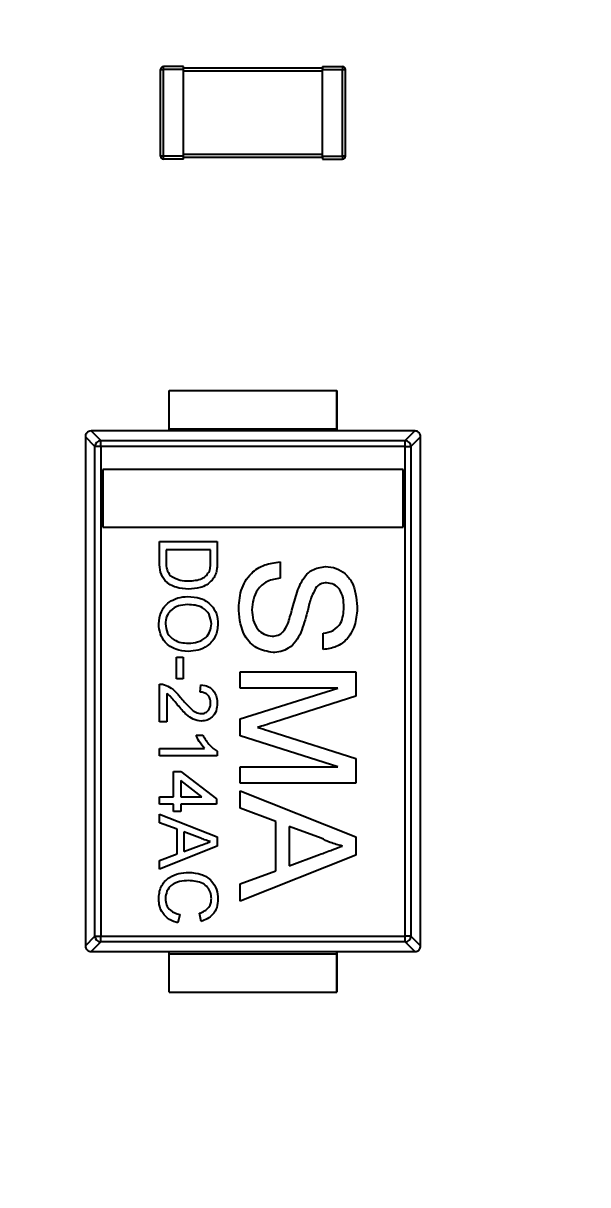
# Model space of a CAD drawing. Header units: millimetres. Extents: x 5 to 292, y 5 to 205.
# Drawn here: x 60.88 to 65.76, y 85.22 to 95.26 of the extents above; entities that cross this region are included whole.
import ezdxf

# ---------------------------------------------------------------- set-up
doc = ezdxf.new("R2010")
doc.units = ezdxf.units.MM
doc.layers.add('图框', color=7, linetype='Continuous')
doc.styles.add('SLDTEXTSTYLE0', font='TXT', dxfattribs={"width": 0.7})
doc.dimstyles.new('SLDDIMSTYLE1', dxfattribs={"dimtxt": 3.5, "dimasz": 4.08, "dimexe": 0, "dimexo": 0.0625, "dimgap": 0.875, "dimtad": 2, "dimrnd": 1e-09, "dimzin": 12, "dimdsep": 46, "dimtxsty": 'SLDTEXTSTYLE0', "dimsah": 1, "dimcen": 0.09, "dimadec": 0, "dimazin": 3, "dimtfac": 1, "dimtmove": 0, "dimatfit": 0, "dimfxl": 1, "dimfrac": 2, "dimtolj": 1, "dimtzin": 12, "dimarcsym": 0})

# ---------------------------------------------------------------- blocks, each defined once
blk = doc.blocks.new('_D_2')
at = {"layer": '图框'}
for p, q in [((48.471, 84.237), (48.471, 92.113)), ((71.555, 84.237), (46.471, 84.237)), ((48.471, 84.237), (48.471, 78.232)), ((53.365, 78.232), (46.471, 78.232)), ((48.471, 78.232), (48.471, 71.882))]:
    blk.add_line(p, q, dxfattribs=at)
for points in [[(48.471, 84.237), (48.979, 88.317), (47.963, 88.317)], [(48.471, 78.232), (47.963, 74.152), (48.979, 74.152)]]:
    blk.add_solid(points, dxfattribs=at)
at = {"layer": '图框', "insert": (43.959, 85.978), "char_height": 3.5, "attachment_point": 1, "rotation": 90, "style": 'SLDTEXTSTYLE0'}
blk.add_mtext('6.01', dxfattribs=at)

msp = doc.modelspace()

# ---------------------------------------------------------------- linework, layer by layer
at = {"color": 7, "linetype": 'Continuous', "lineweight": 25}
for p, q in [((62.09, 94.857), (62.09, 94.882)), ((62.265, 94.882), (62.09, 94.882)), ((62.265, 94.857), (62.265, 94.882)), ((63.465, 94.882), (63.64, 94.882)), ((63.465, 94.882), (63.465, 94.857)), ((63.64, 94.882), (63.64, 94.857)), ((62.065, 94.857), (62.09, 94.857)), ((62.065, 94.107), (62.065, 94.857)), ((62.09, 94.107), (62.09, 94.857)), ((62.265, 94.857), (62.09, 94.857)), ((63.465, 94.867), (62.265, 94.867)), ((62.265, 94.107), (62.265, 94.857)), ((63.465, 94.842), (62.265, 94.842)), ((63.465, 94.857), (63.64, 94.857)), ((63.465, 94.107), (63.465, 94.857)), ((63.64, 94.857), (63.665, 94.857)), ((63.64, 94.107), (63.64, 94.857)), ((63.665, 94.107), (63.665, 94.857)), ((62.09, 94.107), (62.065, 94.107)), ((62.09, 94.082), (62.09, 94.107)), ((62.265, 94.107), (62.09, 94.107)), ((62.265, 94.082), (62.09, 94.082)), ((63.465, 94.122), (62.265, 94.122)), ((62.265, 94.082), (62.265, 94.107)), ((63.465, 94.097), (62.265, 94.097)), ((63.465, 94.107), (63.64, 94.107)), ((63.465, 94.107), (63.465, 94.082)), ((63.465, 94.082), (63.64, 94.082)), ((63.64, 94.107), (63.64, 94.082)), ((63.665, 94.107), (63.64, 94.107)), ((62.14, 91.752), (62.14, 92.082)), ((62.14, 92.082), (63.59, 92.082)), ((63.59, 91.752), (63.59, 92.082)), ((63.59, 92.082), (63.59, 92.082)), ((63.59, 92.082), (63.59, 91.752)), ((63.59, 91.752), (63.59, 91.852)), ((63.59, 91.852), (63.59, 91.852)), ((63.59, 91.852), (63.59, 91.752)), ((61.498, 91.599), (61.415, 91.682)), ((61.415, 91.682), (61.415, 87.282)), ((61.464, 91.732), (61.548, 91.649)), ((62.14, 91.732), (61.464, 91.732)), ((62.14, 91.732), (62.14, 91.752)), ((62.14, 91.752), (63.59, 91.752)), ((63.59, 91.732), (62.14, 91.732)), ((63.59, 91.732), (63.59, 91.752)), ((63.59, 91.752), (63.59, 91.732)), ((63.59, 91.732), (63.59, 91.752)), ((63.59, 91.752), (63.59, 91.732)), ((64.265, 91.732), (63.59, 91.732)), ((64.181, 91.649), (64.265, 91.732)), ((64.315, 91.682), (64.231, 91.599)), ((64.315, 87.282), (64.315, 91.682)), ((61.498, 87.365), (61.498, 91.599)), ((61.548, 91.599), (61.498, 91.599)), ((61.548, 91.599), (61.548, 91.649)), ((61.548, 91.649), (64.181, 91.649)), ((61.548, 91.599), (61.548, 87.365)), ((64.181, 91.599), (61.548, 91.599)), ((64.181, 91.599), (64.181, 91.649)), ((64.181, 87.365), (64.181, 91.599)), ((64.181, 91.599), (64.231, 91.599)), ((64.231, 91.599), (64.231, 87.365)), ((64.163, 91.4), (61.567, 91.4)), ((61.567, 91.4), (61.567, 90.902)), ((64.163, 90.902), (64.163, 91.4)), ((61.567, 90.902), (64.163, 90.902)), ((62.056, 90.776), (62.556, 90.776)), ((62.056, 90.597), (62.056, 90.776)), ((62.556, 90.776), (62.556, 90.605)), ((62.114, 90.705), (62.114, 90.602)), ((62.498, 90.705), (62.114, 90.705)), ((62.498, 90.604), (62.498, 90.705)), ((63.1, 90.6), (63.1, 90.459)), ((63.472, 89.843), (63.472, 89.984)), ((62.203, 89.776), (62.261, 89.776)), ((62.203, 89.59), (62.203, 89.776)), ((62.261, 89.776), (62.261, 89.59)), ((62.754, 89.651), (63.754, 89.651)), ((62.754, 89.51), (62.754, 89.651)), ((63.754, 89.651), (63.754, 89.439)), ((62.261, 89.59), (62.203, 89.59)), ((62.056, 89.218), (62.056, 89.545)), ((62.12, 89.463), (62.12, 89.218)), ((62.408, 89.475), (62.415, 89.539)), ((63.6, 89.51), (62.754, 89.51)), ((62.754, 89.245), (63.6, 89.51)), ((63.754, 89.439), (63.052, 89.215)), ((62.12, 89.218), (62.056, 89.218)), ((62.754, 89.097), (62.754, 89.245)), ((62.372, 89.103), (62.431, 89.103)), ((63.6, 88.83), (62.754, 89.097)), ((63.064, 89.121), (63.754, 88.9)), ((62.056, 88.988), (62.446, 88.988)), ((62.056, 88.923), (62.056, 88.988)), ((62.056, 88.923), (62.056, 88.988)), ((62.556, 88.965), (62.556, 88.923)), ((62.556, 88.923), (62.056, 88.923)), ((63.754, 88.9), (63.754, 88.689)), ((62.178, 88.789), (62.242, 88.789)), ((62.178, 88.571), (62.178, 88.789)), ((62.242, 88.789), (62.55, 88.552)), ((62.754, 88.83), (63.6, 88.83)), ((62.754, 88.689), (62.754, 88.83)), ((62.754, 88.689), (62.754, 88.83)), ((62.422, 88.571), (62.242, 88.71)), ((62.242, 88.71), (62.242, 88.571)), ((63.754, 88.689), (62.754, 88.689)), ((62.056, 88.571), (62.178, 88.571)), ((62.056, 88.507), (62.056, 88.571)), ((62.242, 88.571), (62.422, 88.571)), ((62.55, 88.552), (62.55, 88.507)), ((62.754, 88.621), (63.754, 88.224)), ((62.754, 88.472), (62.754, 88.621)), ((62.754, 88.472), (62.754, 88.621)), ((62.178, 88.507), (62.056, 88.507)), ((62.178, 88.443), (62.178, 88.507)), ((62.242, 88.507), (62.242, 88.443)), ((62.55, 88.507), (62.242, 88.507)), ((63.062, 88.358), (62.754, 88.472)), ((62.056, 88.421), (62.556, 88.223)), ((62.056, 88.346), (62.056, 88.421)), ((62.21, 88.29), (62.056, 88.346)), ((62.242, 88.443), (62.178, 88.443)), ((63.062, 87.931), (63.062, 88.358)), ((62.21, 88.076), (62.21, 88.29)), ((62.267, 88.268), (62.267, 88.098)), ((62.406, 88.217), (62.267, 88.268)), ((63.177, 88.315), (63.177, 87.974)), ((63.454, 88.213), (63.177, 88.315)), ((62.556, 88.143), (62.056, 87.945)), ((62.267, 88.098), (62.399, 88.146)), ((62.556, 88.223), (62.556, 88.143)), ((63.754, 88.224), (63.754, 88.065)), ((62.056, 88.02), (62.21, 88.076)), ((63.754, 88.065), (62.754, 87.668)), ((63.177, 87.974), (63.44, 88.071)), ((62.056, 87.945), (62.056, 88.02)), ((62.754, 87.818), (63.062, 87.931)), ((62.754, 87.668), (62.754, 87.818)), ((62.232, 87.552), (62.216, 87.481)), ((62.417, 87.494), (62.402, 87.564)), ((61.415, 87.282), (61.498, 87.365)), ((61.498, 87.365), (61.548, 87.365)), ((61.548, 87.365), (64.181, 87.365)), ((61.548, 87.316), (61.548, 87.365)), ((64.231, 87.365), (64.181, 87.365)), ((64.181, 87.316), (64.181, 87.365)), ((64.231, 87.365), (64.315, 87.282)), ((61.548, 87.316), (61.464, 87.232)), ((64.181, 87.316), (61.548, 87.316)), ((64.265, 87.232), (64.181, 87.316)), ((61.464, 87.232), (62.14, 87.232)), ((62.14, 87.232), (63.59, 87.232)), ((62.14, 87.212), (62.14, 87.232)), ((62.14, 87.212), (63.59, 87.212)), ((62.14, 86.882), (62.14, 87.212)), ((63.59, 87.232), (64.265, 87.232)), ((63.59, 87.232), (63.59, 87.212)), ((63.59, 87.212), (63.59, 87.232)), ((63.59, 87.232), (63.59, 87.212)), ((63.59, 87.212), (63.59, 87.232)), ((63.59, 87.212), (63.59, 87.112)), ((63.59, 87.112), (63.59, 87.212)), ((63.59, 87.212), (63.59, 86.882)), ((63.59, 86.882), (63.59, 87.212)), ((63.59, 87.112), (63.59, 87.112)), ((62.14, 86.882), (63.59, 86.882)), ((63.59, 86.882), (63.59, 86.882))]:
    msp.add_line(p, q, dxfattribs=at)
for centre, radius, start, end in [((62.09, 94.857), 0.025, 90, 180), ((63.64, 94.857), 0.025, 0, 90), ((62.09, 94.107), 0.025, 180, 270), ((63.64, 94.107), 0.025, 270, 0), ((61.548, 91.598), 0.0503, 90.5081, 179.4919), ((64.181, 91.598), 0.0503, 0.5081, 89.4919), ((61.548, 87.366), 0.0503, 180.5081, 269.4919), ((64.181, 87.366), 0.0503, 270.5081, 359.4919)]:
    msp.add_arc(centre, radius, start, end, dxfattribs=at)
for points, knots in [([(61.464, 91.732), (61.457, 91.731), (61.443, 91.73), (61.426, 91.716), (61.416, 91.699), (61.415, 91.688), (61.415, 91.682)], [0, 0, 0, 0, 0.270606, 0.562309, 0.789377, 1, 1, 1, 1]), ([(64.315, 91.682), (64.314, 91.689), (64.312, 91.704), (64.298, 91.721), (64.282, 91.731), (64.27, 91.732), (64.265, 91.732)], [0, 0, 0, 0, 0.270606, 0.562309, 0.789377, 1, 1, 1, 1]), ([(62.309, 90.366), (62.272, 90.368), (62.199, 90.373), (62.105, 90.424), (62.059, 90.511), (62.057, 90.568), (62.056, 90.597)], [0, 0, 0, 0, 0.28084, 0.559952, 0.779068, 1, 1, 1, 1]), ([(62.114, 90.602), (62.114, 90.578), (62.114, 90.535), (62.138, 90.5), (62.149, 90.484)], [0, 0, 0, 0, 0.561861, 1, 1, 1, 1]), ([(62.488, 90.521), (62.492, 90.537), (62.498, 90.564), (62.498, 90.592), (62.498, 90.604)], [0, 0, 0, 0, 0.559255, 1, 1, 1, 1]), ([(62.488, 90.521), (62.492, 90.537), (62.498, 90.564), (62.498, 90.592), (62.498, 90.604)], [0, 0, 0, 0, 0.5592546, 1, 1, 1, 1]), ([(62.556, 90.605), (62.556, 90.588), (62.556, 90.559), (62.551, 90.53), (62.549, 90.517)], [0, 0, 0, 0, 0.560174, 1, 1, 1, 1]), ([(62.741, 90.181), (62.744, 90.239), (62.75, 90.355), (62.834, 90.502), (62.963, 90.584), (63.054, 90.594), (63.1, 90.6)], [0, 0, 0, 0, 0.280814, 0.559563, 0.77962, 1, 1, 1, 1]), ([(63.277, 90.414), (63.289, 90.436), (63.315, 90.481), (63.385, 90.545), (63.452, 90.555), (63.493, 90.561)], [0, 0, 0, 0, 0.2814452, 0.5622732, 1, 1, 1, 1]), ([(63.277, 90.414), (63.289, 90.436), (63.315, 90.481), (63.385, 90.545), (63.452, 90.555), (63.493, 90.561)], [0, 0, 0, 0, 0.281445, 0.562273, 1, 1, 1, 1]), ([(63.493, 90.561), (63.524, 90.558), (63.585, 90.551), (63.666, 90.501), (63.749, 90.393), (63.76, 90.288), (63.767, 90.214)], [0, 0, 0, 0, 0.187029, 0.374124, 0.56114, 1, 1, 1, 1]), ([(62.149, 90.484), (62.177, 90.468), (62.226, 90.438), (62.284, 90.437), (62.31, 90.436)], [0, 0, 0, 0, 0.557452, 1, 1, 1, 1]), ([(62.31, 90.436), (62.349, 90.438), (62.405, 90.442), (62.464, 90.482), (62.48, 90.508), (62.488, 90.521)], [0, 0, 0, 0, 0.55915, 0.78004, 1, 1, 1, 1]), ([(62.549, 90.517), (62.544, 90.502), (62.537, 90.475), (62.52, 90.454), (62.513, 90.444)], [0, 0, 0, 0, 0.559847, 1, 1, 1, 1]), ([(63.1, 90.459), (63.062, 90.453), (62.986, 90.442), (62.903, 90.368), (62.863, 90.277), (62.858, 90.217), (62.856, 90.187)], [0, 0, 0, 0, 0.280632, 0.558674, 0.779197, 1, 1, 1, 1]), ([(62.513, 90.444), (62.498, 90.429), (62.467, 90.4), (62.396, 90.371), (62.342, 90.368), (62.309, 90.366)], [0, 0, 0, 0, 0.279769, 0.559929, 1, 1, 1, 1]), ([(63.166, 90.065), (63.179, 90.105), (63.199, 90.17), (63.223, 90.262), (63.245, 90.34), (63.266, 90.389), (63.277, 90.414)], [0, 0, 0, 0, 0.339939, 0.560025, 0.780082, 1, 1, 1, 1]), ([(63.166, 90.065), (63.179, 90.105), (63.199, 90.17), (63.223, 90.262), (63.245, 90.34), (63.266, 90.389), (63.277, 90.414)], [0, 0, 0, 0, 0.3399393, 0.5600249, 0.7800825, 1, 1, 1, 1]), ([(63.414, 90.384), (63.395, 90.35), (63.359, 90.281), (63.332, 90.144), (63.299, 90.049), (63.279, 89.991)], [0, 0, 0, 0, 0.278733, 0.559363, 1, 1, 1, 1]), ([(63.502, 90.42), (63.483, 90.419), (63.45, 90.415), (63.425, 90.394), (63.414, 90.384)], [0, 0, 0, 0, 0.559617, 1, 1, 1, 1]), ([(63.651, 90.208), (63.65, 90.236), (63.648, 90.29), (63.62, 90.362), (63.566, 90.411), (63.523, 90.417), (63.502, 90.42)], [0, 0, 0, 0, 0.28129, 0.56082, 0.78068, 1, 1, 1, 1]), ([(62.05, 90.064), (62.054, 90.101), (62.062, 90.173), (62.13, 90.253), (62.215, 90.294), (62.271, 90.299), (62.299, 90.302)], [0, 0, 0, 0, 0.2796, 0.558765, 0.77931, 1, 1, 1, 1]), ([(62.299, 90.302), (62.337, 90.299), (62.412, 90.294), (62.503, 90.236), (62.555, 90.152), (62.56, 90.094), (62.562, 90.064)], [0, 0, 0, 0, 0.28057, 0.559575, 0.779561, 1, 1, 1, 1]), ([(62.299, 90.231), (62.272, 90.229), (62.218, 90.226), (62.153, 90.186), (62.113, 90.128), (62.109, 90.086), (62.107, 90.065)], [0, 0, 0, 0, 0.280657, 0.559885, 0.779849, 1, 1, 1, 1]), ([(62.505, 90.064), (62.501, 90.092), (62.493, 90.148), (62.418, 90.225), (62.344, 90.229), (62.299, 90.231)], [0, 0, 0, 0, 0.280128, 0.559653, 1, 1, 1, 1]), ([(63.038, 89.818), (62.989, 89.826), (62.892, 89.842), (62.764, 89.977), (62.75, 90.104), (62.741, 90.181)], [0, 0, 0, 0, 0.279942, 0.56008, 1, 1, 1, 1]), ([(62.856, 90.187), (62.858, 90.157), (62.862, 90.097), (62.899, 90.02), (62.96, 89.969), (63.007, 89.962), (63.031, 89.959)], [0, 0, 0, 0, 0.280917, 0.560813, 0.780502, 1, 1, 1, 1]), ([(63.767, 90.214), (63.764, 90.165), (63.757, 90.066), (63.694, 89.938), (63.588, 89.859), (63.511, 89.849), (63.472, 89.843)], [0, 0, 0, 0, 0.280797, 0.560151, 0.779877, 1, 1, 1, 1]), ([(63.472, 89.984), (63.502, 89.99), (63.561, 90), (63.643, 90.081), (63.648, 90.16), (63.651, 90.208)], [0, 0, 0, 0, 0.281097, 0.560287, 1, 1, 1, 1]), ([(63.472, 89.984), (63.502, 89.99), (63.561, 90), (63.643, 90.081), (63.648, 90.16), (63.651, 90.208)], [0, 0, 0, 0, 0.281097, 0.560287, 1, 1, 1, 1]), ([(62.305, 89.827), (62.268, 89.83), (62.195, 89.837), (62.106, 89.895), (62.058, 89.978), (62.052, 90.036), (62.05, 90.064)], [0, 0, 0, 0, 0.280353, 0.559502, 0.779635, 1, 1, 1, 1]), ([(62.107, 90.065), (62.111, 90.037), (62.118, 89.982), (62.175, 89.926), (62.241, 89.901), (62.284, 89.899), (62.306, 89.898)], [0, 0, 0, 0, 0.2791, 0.558192, 0.778806, 1, 1, 1, 1]), ([(62.562, 90.064), (62.558, 90.027), (62.549, 89.954), (62.479, 89.873), (62.392, 89.833), (62.334, 89.829), (62.305, 89.827)], [0, 0, 0, 0, 0.2795644, 0.5585841, 0.7790872, 1, 1, 1, 1]), ([(62.306, 89.898), (62.333, 89.899), (62.387, 89.903), (62.456, 89.94), (62.498, 89.999), (62.502, 90.042), (62.505, 90.064)], [0, 0, 0, 0, 0.280797, 0.560068, 0.779984, 1, 1, 1, 1]), ([(63.031, 89.959), (63.048, 89.96), (63.083, 89.964), (63.135, 90), (63.154, 90.041), (63.166, 90.065)], [0, 0, 0, 0, 0.280089, 0.55997, 1, 1, 1, 1]), ([(63.031, 89.959), (63.048, 89.96), (63.083, 89.964), (63.135, 90), (63.154, 90.041), (63.166, 90.065)], [0, 0, 0, 0, 0.280089, 0.55997, 1, 1, 1, 1]), ([(63.279, 89.991), (63.266, 89.965), (63.239, 89.912), (63.178, 89.854), (63.107, 89.822), (63.061, 89.819), (63.038, 89.818)], [0, 0, 0, 0, 0.280371, 0.559909, 0.779859, 1, 1, 1, 1]), ([(62.056, 89.545), (62.064, 89.545), (62.08, 89.545), (62.094, 89.54), (62.1, 89.538)], [0, 0, 0, 0, 0.5599563, 1, 1, 1, 1]), ([(62.1, 89.538), (62.12, 89.53), (62.152, 89.516), (62.189, 89.485), (62.217, 89.455), (62.234, 89.434), (62.243, 89.423)], [0, 0, 0, 0, 0.339411, 0.559525, 0.779752, 1, 1, 1, 1]), ([(62.213, 89.363), (62.203, 89.375), (62.187, 89.395), (62.164, 89.422), (62.144, 89.445), (62.128, 89.457), (62.12, 89.463)], [0, 0, 0, 0, 0.340038, 0.560063, 0.78009, 1, 1, 1, 1]), ([(62.498, 89.38), (62.497, 89.394), (62.495, 89.421), (62.473, 89.455), (62.441, 89.472), (62.419, 89.474), (62.408, 89.475)], [0, 0, 0, 0, 0.28041, 0.559489, 0.779375, 1, 1, 1, 1]), ([(62.498, 89.38), (62.497, 89.394), (62.495, 89.421), (62.473, 89.455), (62.441, 89.472), (62.419, 89.474), (62.408, 89.475)], [0, 0, 0, 0, 0.28041, 0.559489, 0.779375, 1, 1, 1, 1]), ([(62.415, 89.539), (62.437, 89.535), (62.481, 89.528), (62.53, 89.485), (62.553, 89.431), (62.555, 89.396), (62.556, 89.379)], [0, 0, 0, 0, 0.2802352, 0.558893, 0.7791323, 1, 1, 1, 1]), ([(62.418, 89.225), (62.394, 89.228), (62.346, 89.235), (62.277, 89.289), (62.237, 89.335), (62.213, 89.363)], [0, 0, 0, 0, 0.278741, 0.558834, 1, 1, 1, 1]), ([(62.243, 89.423), (62.27, 89.391), (62.308, 89.347), (62.368, 89.298), (62.401, 89.292), (62.417, 89.289)], [0, 0, 0, 0, 0.5613127, 0.7813859, 1, 1, 1, 1]), ([(62.417, 89.289), (62.43, 89.29), (62.456, 89.294), (62.482, 89.32), (62.496, 89.35), (62.498, 89.37), (62.498, 89.38)], [0, 0, 0, 0, 0.27908, 0.558612, 0.779043, 1, 1, 1, 1]), ([(62.556, 89.379), (62.554, 89.357), (62.551, 89.313), (62.517, 89.261), (62.469, 89.229), (62.435, 89.226), (62.418, 89.225)], [0, 0, 0, 0, 0.280482, 0.559644, 0.779749, 1, 1, 1, 1]), ([(63.052, 89.215), (63.025, 89.207), (62.976, 89.191), (62.927, 89.177), (62.905, 89.17)], [0, 0, 0, 0, 0.560002, 1, 1, 1, 1]), ([(62.905, 89.17), (62.935, 89.161), (62.988, 89.145), (63.041, 89.128), (63.064, 89.121)], [0, 0, 0, 0, 0.559997, 1, 1, 1, 1]), ([(62.446, 88.988), (62.429, 89.007), (62.4, 89.043), (62.38, 89.085), (62.372, 89.103)], [0, 0, 0, 0, 0.559686, 1, 1, 1, 1]), ([(62.431, 89.103), (62.449, 89.072), (62.48, 89.016), (62.533, 88.98), (62.556, 88.965)], [0, 0, 0, 0, 0.560427, 1, 1, 1, 1]), ([(62.399, 88.146), (62.417, 88.153), (62.451, 88.165), (62.484, 88.178), (62.498, 88.183)], [0, 0, 0, 0, 0.560002, 1, 1, 1, 1]), ([(62.399, 88.146), (62.417, 88.153), (62.451, 88.165), (62.484, 88.178), (62.498, 88.183)], [0, 0, 0, 0, 0.560002, 1, 1, 1, 1]), ([(62.498, 88.183), (62.48, 88.188), (62.449, 88.196), (62.419, 88.211), (62.406, 88.217)], [0, 0, 0, 0, 0.5599146, 1, 1, 1, 1]), ([(62.498, 88.183), (62.48, 88.188), (62.449, 88.196), (62.419, 88.211), (62.406, 88.217)], [0, 0, 0, 0, 0.5599146, 1, 1, 1, 1]), ([(63.44, 88.071), (63.477, 88.085), (63.543, 88.109), (63.609, 88.134), (63.638, 88.145)], [0, 0, 0, 0, 0.560002, 1, 1, 1, 1]), ([(63.44, 88.071), (63.477, 88.085), (63.543, 88.109), (63.609, 88.134), (63.638, 88.145)], [0, 0, 0, 0, 0.560002, 1, 1, 1, 1]), ([(63.638, 88.145), (63.603, 88.154), (63.539, 88.171), (63.48, 88.2), (63.454, 88.213)], [0, 0, 0, 0, 0.559915, 1, 1, 1, 1]), ([(63.638, 88.145), (63.603, 88.154), (63.539, 88.171), (63.48, 88.2), (63.454, 88.213)], [0, 0, 0, 0, 0.559915, 1, 1, 1, 1]), ([(62.05, 87.685), (62.052, 87.723), (62.058, 87.797), (62.134, 87.876), (62.223, 87.911), (62.281, 87.915), (62.31, 87.917)], [0, 0, 0, 0, 0.2799551, 0.5580876, 0.7789116, 1, 1, 1, 1]), ([(62.31, 87.846), (62.283, 87.845), (62.23, 87.842), (62.158, 87.813), (62.115, 87.755), (62.11, 87.713), (62.107, 87.692)], [0, 0, 0, 0, 0.281245, 0.560716, 0.780138, 1, 1, 1, 1]), ([(62.31, 87.917), (62.346, 87.914), (62.418, 87.909), (62.506, 87.853), (62.554, 87.771), (62.56, 87.715), (62.562, 87.687)], [0, 0, 0, 0, 0.280492, 0.55957, 0.779615, 1, 1, 1, 1]), ([(62.505, 87.69), (62.503, 87.708), (62.501, 87.743), (62.474, 87.79), (62.413, 87.839), (62.352, 87.843), (62.31, 87.846)], [0, 0, 0, 0, 0.187223, 0.373906, 0.560736, 1, 1, 1, 1]), ([(62.216, 87.481), (62.19, 87.489), (62.139, 87.506), (62.083, 87.559), (62.054, 87.622), (62.051, 87.664), (62.05, 87.685)], [0, 0, 0, 0, 0.280256, 0.559546, 0.779589, 1, 1, 1, 1]), ([(62.107, 87.692), (62.109, 87.673), (62.113, 87.634), (62.155, 87.576), (62.203, 87.561), (62.232, 87.552)], [0, 0, 0, 0, 0.280711, 0.560905, 1, 1, 1, 1]), ([(62.402, 87.564), (62.417, 87.57), (62.448, 87.581), (62.484, 87.612), (62.502, 87.651), (62.504, 87.677), (62.505, 87.69)], [0, 0, 0, 0, 0.280553, 0.559739, 0.779654, 1, 1, 1, 1]), ([(62.402, 87.564), (62.417, 87.57), (62.448, 87.581), (62.484, 87.612), (62.502, 87.651), (62.504, 87.677), (62.505, 87.69)], [0, 0, 0, 0, 0.280553, 0.559739, 0.779654, 1, 1, 1, 1]), ([(62.562, 87.687), (62.561, 87.662), (62.557, 87.613), (62.521, 87.553), (62.471, 87.513), (62.435, 87.5), (62.417, 87.494)], [0, 0, 0, 0, 0.280081, 0.559449, 0.779549, 1, 1, 1, 1]), ([(61.415, 87.282), (61.415, 87.275), (61.417, 87.26), (61.431, 87.244), (61.448, 87.234), (61.459, 87.233), (61.464, 87.232)], [0, 0, 0, 0, 0.270606, 0.562309, 0.789377, 1, 1, 1, 1]), ([(64.265, 87.232), (64.272, 87.233), (64.287, 87.235), (64.303, 87.248), (64.313, 87.265), (64.314, 87.277), (64.315, 87.282)], [0, 0, 0, 0, 0.270606, 0.562309, 0.789377, 1, 1, 1, 1])]:
    msp.add_open_spline(points, degree=3, knots=knots, dxfattribs=at)

# ---------------------------------------------------------------- dimensions: what is measured, and where the dimension line sits
at = {"layer": '图框'}
dim = msp.add_linear_dim(base=(48.4706828, 78.2322756), p1=(71.5545006, 84.237276), p2=(53.3645038, 78.2322756), angle=90, dimstyle='SLDDIMSTYLE1', dxfattribs=at)
dim.commit()
dim.dimension.update_dxf_attribs({"geometry": '_D_2', "text_midpoint": (48.4706828, 89.0458472), "dimtype": 160})

doc.saveas('drawing.dxf')
